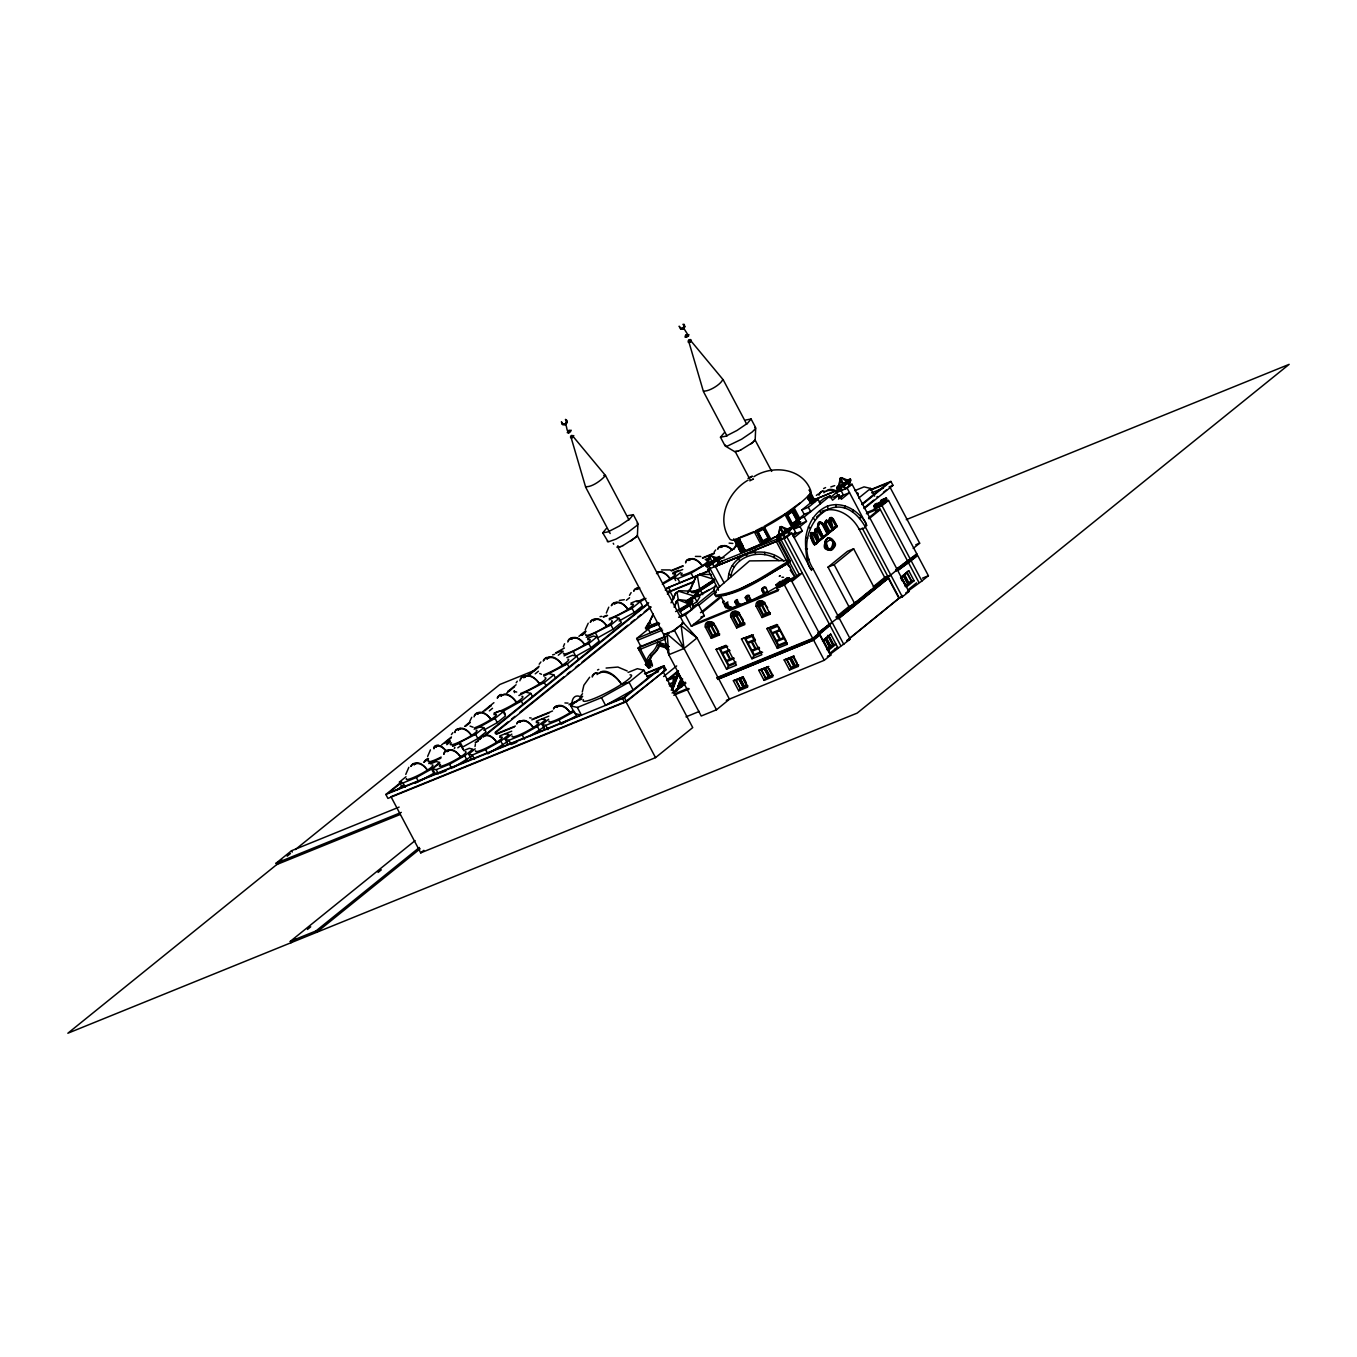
<?xml version="1.0" encoding="UTF-8"?>
<svg xmlns="http://www.w3.org/2000/svg" width="1357" height="1357" viewBox="0 0 1357 1357"><rect width="100%" height="100%" fill="white"/><g stroke="black" fill="none" stroke-linecap="round" stroke-linejoin="round"><path stroke-width="1.5" d="M566.005 423.316C567.107 418.516 566.276 425.827 563.24 424.3L561.374 421.84L562.968 424.877C567.752 419.907 565.818 435.105 569.16 430.101M567.09 421.213C565.665 426.556 568.498 419.534 565.445 419.415L566.463 421.433M683.86 328.445L680.739 329.225L679.145 326.189L681.01 328.648L682.978 328.377L684.165 325.629L682.944 324.34L684.216 324.374L684.844 326.783L682.554 329.157L683.86 328.411L687.558 334.263L685.336 335.586L686.082 334.942M681.01 328.648L683.707 327.512L684.233 325.782M846.87 640.538L898.928 598.267L902.354 596.859L865.274 526.821C836.641 477.613 789.367 531.367 813.216 569.109C806.448 572.518 804.837 542.444 805.753 537.525C807.686 524.497 814.743 511.47 827.363 506.195C839.508 501.819 852.688 507.281 860.864 516.627C866.987 522.191 869.65 528.314 859.185 529.315C852.417 516.118 836.998 505.737 821.986 511.165M630.598 541.206L637.4 535.778L637.943 523.412L633.312 514.659L627.986 515.66M750.675 443.993L755.17 440.126L755.713 427.76L751.083 419.008L745.756 420.008M711.272 638.316L719.447 634.974L719.515 633.532L712.272 636.484L711.272 638.316L705.318 627.07A5.632 4.563 50.7 0 1 707.574 621.93A5.632 4.563 50.7 0 1 713.494 623.711L714.24 623.558A4.97 4.037 50.7 0 0 712.612 622.286M762.057 617.537L770.25 614.195L770.301 612.736L763.058 615.705L762.057 617.537L756.103 606.274A5.632 4.563 50.7 0 1 758.359 601.151A5.632 4.563 50.7 0 1 764.279 602.932L767.672 607.766M709.134 555.895L707.845 563.918L717.107 557.914L709.83 555.437L707.845 563.918M711.611 622.812L711.289 624.983L713.578 624.05L710.864 622.659L710.729 624.932L708.388 623.677L707.76 625.713L712.578 635.297L718.294 632.956M779.8 530.502L779.987 527.228L781.242 526.55L787.959 529.247L790.283 533.623L781.021 539.645L779.512 536.388M839.898 483.245L840.204 478.326L841.459 477.647L848.159 480.344L850.483 484.72L844.97 489.215L843.342 486.145L839.61 487.672L843.426 495.152L838.524 499.122M650.58 657.466L650.444 659.129A16.912 9.72 67.8 0 0 650.529 661.707L646.916 663.403M728.183 579.32C729.048 551.654 765.619 543.97 783.769 561.136M730.711 577.132C733.577 554.86 762.634 547.753 778.935 560.645M844.546 508.264L844.868 505.754M839.016 486.196L840.204 478.326M405.76 774.406L408.847 767.316M475.018 746.503L475.391 744.315M582.272 692.019L583.866 685.251L589.667 677.228M848.159 480.344L838.914 486.366L840.068 478.563L841.459 477.647M762.397 602.016L761.888 604.289L764.364 603.271L761.65 601.88L761.311 603.882L759.174 602.898L758.563 604.934L763.363 614.517L769.08 612.177M585.257 629.716L588.226 623.219M606.325 613.059L608.767 607.156M427.642 756.392L430.44 749.878M650.682 656.652L651.021 655.058M736.257 612.261L735.816 614.382L733.781 613.279L733.255 616.01L737.971 624.915L743.687 622.575L738.971 613.669L736.257 612.261A3.969 3.223 50.7 0 0 733.781 613.279M610.175 533.522L585.681 487.248L571.297 438.226L572.026 437.599M571.297 438.226L573.417 436.92M585.817 486.654C591.381 487.4 601.219 480.649 605.459 475.476L573.485 436.937M637.112 523.123L637.739 524.328L636.501 525.804L627.782 532.419L616.044 539.102L608.19 541.901L602.729 532.86L606.342 528.535M607.359 541.613L607.563 540.697M613.228 543.258L613.72 544.208M637.179 535.387L683.538 622.931L697.04 637.926L729.489 699.194L716.479 709.779L701.23 716.004L668.78 654.719L663.76 634.703L617.537 546.549M633.312 514.659L629.682 518.985L619.216 526.109L608.055 531.859L602.729 532.86M726.979 436.004L703.452 391.579L689.068 342.575L690.068 341.76L691.256 341.286L723.23 379.824L746.74 424.249M691.239 341.353L689.135 342.609M703.588 391.003C708.591 391.851 720.838 384.489 722.687 379.638M650.529 661.707L649.511 662.131L651.123 661.164C654.719 671.986 650.24 658.332 646.661 663.641M669.374 633.074L663.895 634.109M738.615 450.846L734.816 451.711L725.13 445.961L720.482 437.208L724.112 432.883M681.808 622.965L683.538 622.931L671.834 631.802M725.333 445.045L725.961 446.249L727.776 445.91L741.634 439.21L752.083 432.086L755.51 428.676L754.882 427.455M751.083 419.008L747.453 423.333L736.987 430.457L725.825 436.191L720.482 437.208M737.004 612.414L736.495 614.67L738.971 613.669M774.016 557.642L774.542 555.522M738.7 690.781L747.453 687.185L747.843 685.709L740.227 688.83L738.7 690.781L733.374 680.705L743.212 676.956L745.994 682.215M789.486 669.985L798.238 666.406L798.628 664.93L791.012 668.051L789.486 669.985L784.159 659.926L793.998 656.177L784.159 659.926M648.29 662.844L645.457 664.523L648.816 668.289L648.188 661.894A27.768 22.509 50.7 0 1 653.294 653.989A31.652 25.664 50.7 0 0 659.078 644.999L660.554 643.371M726.724 605.595L725.215 606.494L725.927 607.885L731.966 607.783L747.588 602.084L745.264 597.708L746.146 596.961A2.51 2.205 47.3 0 1 749.403 595.536L748.538 596.283L750.845 600.659L763.923 594.145L761.616 589.752L762.295 588.497M647.747 663.302L648.188 661.894M674.853 606.426L676.651 600.897L679.026 599.624L690.543 600.964L693.546 606.647L691.748 609.632L678.619 617.265M469.624 721.568L471.778 717.276M563.359 646.729L564.58 643.744M852.518 512.149L853.349 509.893M671.919 686.71L678.449 671.02L671.24 690.255M675.667 679.993L678.636 673.75L681.384 678.941L676.939 690.815M672.326 689.746L678.263 673.903L681.01 679.094L676.549 690.967M672.699 689.593L678.636 673.75M678.398 685.183L681.384 678.941M679.704 684.98L681.146 681.129M679.738 686.591L682.622 678.907M674.124 607.224L676.651 600.897M657.229 622.761L647.102 626.9L653.09 614.84M672.682 600.133L675.837 592.755L679.552 590.753L696.769 591.33L693.936 596.011L685.811 601.287M690.713 589.108L696.226 576.199L699.924 574.198L711.407 574.571M777.357 648.375L778.29 646.22L787.06 642.624L787.247 644.338L777.357 648.375L766.875 628.596L776.781 624.542L777.782 625.119L766.875 628.596M761.718 589.379L762.515 588.141A2.935 2.901 -15.8 0 1 764.686 587.021L765.874 587.208L767.791 592.11L780.19 585.054M647.102 626.9L653.294 613.737M671.037 602.813L675.837 592.755M688.762 591.906L696.226 576.199M733.95 549.381L736.597 543.75M680.739 329.225L684.844 326.783M629.495 595.35L631.141 592.585M810.892 533.267L810.519 535.981L814.59 544.683L810.146 536.151L811.299 532.809M811.435 533.895C820.476 555.692 807.941 538.916 811.723 533.589M815.099 529.4L814.692 532.487L818.797 541.273L814.319 532.639L815.574 528.891M818.254 523.09L817.745 526.906L822.987 537.881L817.372 527.059L818.848 522.445M815.659 530.044C824.14 550.331 812.097 535.981 815.981 529.671M818.814 523.717L818.424 526.652L823.139 536.643L818.034 526.804L819.255 523.225M715.139 585.732L713.765 590.583L716.106 592.839L714.461 591.906L714.342 589.939M743.144 619.81L738.887 613.33A5.632 4.563 50.7 0 0 732.967 611.532A5.632 4.563 50.7 0 0 730.711 616.672L736.664 627.918L737.665 626.086L744.908 623.134M716.937 678.11L812.928 638.825L829.551 624.695L818.644 632.803M832.587 547.6L833.147 546.634M659.298 623.898L646.169 629.275L645.474 627.969L648.629 622.761L649.325 624.084M675.447 593.416L679.552 590.753M676.397 601.321L679.026 599.624M687.287 593.128L689.39 589.65L690.085 590.973M708.999 556.116L710.389 555.217M695.836 576.861L699.924 574.198M705.657 565.343L706.98 563.172L707.675 564.478L706.352 566.649L705.657 565.343L717.972 558.677L719.278 556.489L719.973 557.812M690.543 600.964L688.728 603.95L675.599 611.566M690.051 603.407L692.172 599.896L692.867 601.219L690.747 604.73L679.755 611.854L679.06 610.548L690.051 603.407L690.747 604.73M685.489 601.813L695.259 595.469L698.414 590.261L699.109 591.584L695.954 596.775L687.812 602.067M706.352 566.649L711.848 564.41L720.313 557.642L724.146 557.761M709.558 555.895L713.901 566.768L719.414 562.29L717.802 559.22L708.541 565.241L710.169 568.312M692.07 604.866L696.955 601.694L699.788 597.012L697.464 592.636L694.631 597.317L691.392 599.438M779.987 527.228L778.697 535.269L787.959 529.247L784.227 530.774M779.597 533.793L778.697 535.269L779.868 527.432L781.242 526.55M776.526 536.677L777.832 534.505L778.528 535.811L777.222 538L776.526 536.677L782.022 534.437L788.824 530.01L790.147 527.839L790.843 529.145L789.52 531.316L777.222 538M788.654 530.57L779.393 536.575L799.222 574.265L790.775 581.135M846.683 480.429L850.347 478.936L851.043 480.242L849.719 482.43L837.422 489.097L836.726 487.774L838.049 485.602L838.745 486.926M837.422 489.097L837.048 487.265M838.914 486.366L839.813 484.89M839.61 487.672L841.34 490.572M841.221 490.742L842.12 489.266M836.726 487.774L842.222 485.535L849.024 481.107L850.347 478.936M881.27 500.004L886.325 497.934L887.02 499.257L879.557 505.33L874.502 507.399L873.806 506.076L875.011 504.075L876.826 507.637L886.087 501.632L884.696 499.003L880.964 500.529M876.334 503.532L875.435 505.025L884.696 499.003M874.502 507.399L875.706 505.398M877.029 504.855L876.13 506.331L884.493 501.802M876.826 507.637L877.725 506.161M873.806 506.076L878.861 504.007L886.325 497.934M726.555 669.171L736.461 665.117L725.978 645.321L716.089 649.375L726.555 669.171L728.488 666.202L735.494 663.336M753.372 634.72L741.482 638.994L751.948 658.773L753.881 655.821L762.634 652.225M859.592 518.476L860.864 516.627M451.423 734.544L452.899 732.627M516.186 682.775L517.271 681.231M539.187 664.201L540.9 661.962M714.223 551.892L715.699 549.958M717.717 588.361L714.545 593.789L715.309 595.265C742.703 592.67 766.281 573.689 789.808 560.543L749.522 560.899L717.717 588.361L718.362 589.939M826.379 539.153C822.97 542.715 825.141 550.586 830.552 550.297M832.418 549.246L833.978 543.512M761.616 589.752L763.923 594.145M767.791 592.11L764.33 593.62M902.456 581.169L900.59 577.675L908.766 570.72L914.092 580.779L906.612 586.852L905.221 586.428L911.734 581.152L914.092 580.779M758.767 670.307L768.605 666.558L758.767 670.307L764.093 680.383L765.619 678.432L773.236 675.311M718.006 678.602L813.335 639.605L819.187 634.839L818.729 633.973M896.027 571.212C898.08 565.326 916.263 559.932 916.484 554.64M686.269 337.215L688.61 335.942L687.287 336.485M618.012 545.768L617.045 547.363L619.114 547.125M754.017 441.279L754.95 439.736L771.709 471.405M761.837 542.63L769.232 538.61L761.837 542.63L756.578 531.757L763.669 528.11L768.299 536.863M758.003 532.148L762.634 540.9L758.003 532.148L763.499 529.111L768.13 537.864L762.634 540.9M683.538 622.931L674.412 630.327L663.76 634.703M756.273 532.131L763.669 528.11M666.915 647.17L668.289 650.359M807.805 498.053L811.028 494.847L807.805 498.053L810.587 503.294M807.686 498.986L810.146 496.679L812.928 501.937M780.088 575.843L779.257 576.267L780.105 575.758M876.859 497.001L877.725 496.526M826.006 520.562L825.175 523.955L829.28 532.758L824.785 524.107L824.852 521.834L826.549 520.24M826.413 521.342C823.037 524.243 829.127 535.727 832.486 529.213L828.398 521.614L826.413 521.275M830.637 518.628C839.661 552.74 820.968 497.985 835.929 526.245L833.537 528.195M829.483 625.255L817.847 635.33M822.512 641.098L830.688 634.126L837.981 647.917L834.945 649.172M900.59 577.675L908.766 570.72M564.902 424.843L566.412 423.469M570.517 436.225L571.992 435.309M570.5 437.293L573.79 435.597L572.264 436.14M636.569 536.778L622.863 545.684M779.427 582.526C776.204 586.343 789.808 578.286 785.075 579.168M877.012 503.26C873.84 507.433 888.903 497.595 881.796 500.292M747.588 602.084L751.727 599.913L750.845 600.659M667.169 646.933L666.033 647.866L658.874 645.762M718.447 589.735L707.726 569.499L709.847 567.786M719.108 560.254L737.004 545.718M724.078 582.865L715.343 566.378L721.856 561.103M733.628 538.899L740.583 552.028L745.332 551.129L771.047 539.56L764.093 526.431L784.77 514.133L800.087 502.921M647.883 663.251L639.537 647.476L640.826 646.424L636.654 638.536L649.766 627.901M818.118 499.376L808.365 507.297L810.689 511.674L804.175 514.337L801.868 509.961L811.622 502.039L818.118 499.376L820.442 503.752M648.816 668.289L638.011 648.103L641.267 645.457M804.582 514.167L798.086 519.46L804.175 516.966L830.196 495.814L832.519 500.19L839.033 494.915L841.34 499.291L849.516 492.642L838.847 497.018M819.221 502.277L824.106 498.307L830.196 495.814M640.233 648.799L638.926 649.85L665.592 638.943M693.071 607.461L714.223 590.278M685.319 614.891L698.329 604.323L704.351 615.705L691.341 626.272L685.319 614.891L679.603 617.231M715.393 566.463L776.34 541.528L781.14 537.508L718.04 562.663M789.282 530.892L800.681 521.631M829.975 497.832L841.357 488.588L812.826 500.275M698.889 605.239L715.156 592.025M792.963 536.134L796.203 533.488L793.896 529.111L800.393 523.836L806.499 521.342L804.175 516.966M707.726 569.499L786.958 537.084L791.81 533.131L811.571 570.449M793.896 529.111L799.985 526.618L806.499 521.342M838.066 495.526L836.489 492.557L847.158 488.181L852.026 484.228L908.868 591.584L902.354 596.859M792.471 534.692L795.456 532.249M816.541 516.983L824.242 510.724M700.5 612.686L720.024 596.843M794.167 537.609L802.309 530.994L799.985 526.618M702.248 612.499L721.432 596.91M653.294 653.989L654.583 652.938A31.652 25.664 50.7 0 0 660.367 643.947M647.187 661.928L645.881 662.979L645.796 661.08M787.297 563.087L790.266 561.425L779.088 540.307M690.866 632.701L697.04 637.926L684.03 648.493L668.78 654.719L667.814 646.424M814.76 543.445C820.239 542.223 815.608 532.979 811.673 533.555M818.966 540.035C825.124 538.814 820.357 528.959 816.015 529.586M823.139 536.643C831.196 535.014 825.005 522.496 819.424 523.056M829.449 531.52L832.486 529.213M815.133 543.292L817.542 541.341M819.34 539.882L822.223 537.542M823.529 536.473L827.38 533.352M833.91 528.043L836.302 526.092L832.435 518.883L830.603 518.578M814.59 544.683C821.901 543.326 816.524 532.012 811.435 532.673M818.797 541.273L828.364 533.657L822.596 522.971L820.34 521.868L818.475 522.598M829.28 532.758L837.286 526.397L833.232 518.747L831.281 517.441L829.5 518.883L829.449 521.02L833.741 529.281M833.368 529.434L837.286 526.397M814.963 544.53L818.525 541.647M819.17 541.121L828.364 533.657M829.67 532.606L833.469 529.518L828.856 520.969L826.159 520.409M789.689 579.049L787.484 579.083L786.789 577.777L788.994 577.743L789.689 579.049L778.85 586.105L776.628 586.139L775.933 584.816L780.258 581.322M777.646 583.9L787.297 578.659L785.652 578.693M775.933 584.816L778.155 584.782L788.994 577.743M691.341 626.272L778.189 590.736L776.798 588.107L780.054 585.461M868.972 518.849L880.354 509.587L875.791 511.47L874.4 508.841L877.657 506.195M666.728 680.094L678.11 670.85M778.155 584.782L779.037 586.529L780.665 586.495L788.688 581.288L787.993 579.982L779.97 585.189M776.798 588.107L784.414 584.986L790.927 579.71L819.424 633.549M874.4 508.841L882.016 505.72L888.513 500.428L917.027 554.284L896.095 570.059M677.313 672.41L669.34 678.907L674.666 676.719L672.716 678.296L666.999 680.637M875.791 511.47L878.386 509.35M868.531 517.967L877.317 510.843M792.522 580.932L802.275 573.01L787.637 580.559M672.784 681.095L675.973 678.517M672.105 693.02L684.42 683.012M848.888 606.545L828.024 567.141L847.548 551.281L853.638 548.788L874.502 588.192L854.978 604.052L848.888 606.545L835.878 617.113M673.615 693.02L685.93 683.029M828.024 567.141L834.131 564.648L853.638 548.788M873.28 586.716L884.679 577.471L890.769 574.978L897.282 569.686M836.913 617.333L851.551 605.443M853.18 604.119L856.437 601.49M874.332 586.953L887.342 576.386L898.928 598.267M817.779 633.04L838.711 617.248M837.303 617.181L871.448 589.43L874.502 588.192M873.077 588.107L887.715 576.233M895.857 569.618L916.789 553.843M837.15 617.774L856.674 601.914M863.171 596.639L868.056 592.67M874.553 587.394L887.58 576.827L891.006 575.419M895.569 570.33L900.013 566.717M902.965 564.308L910.462 559.457L921.878 581.017L907.443 591.499M818 633.465L829.398 624.22M837.523 617.622L887.953 576.657M819.204 633.108L812.69 638.401L716.7 677.669M837.608 618.656L888.038 577.692L887.58 576.827M839.474 617.774L888.648 577.98L838.219 618.928M897.74 570.432L911.158 560.763M898.402 570.042L917.722 555.59L928.392 575.724L921.878 581.017M717.632 679.433L813.623 640.148L820.12 634.855L830.789 654.99L824.276 660.282L726.334 700.365M830.688 634.126L823.207 640.216L830.501 653.989L850.313 639.147L813.216 569.109M823.071 641.267L825.344 639.418L829.517 647.289L827.244 649.138M833.656 644.558L827.142 649.85L828.533 650.274L836.014 644.202L833.656 644.558L829.025 635.805M830.45 652.819L837.71 646.916M908.919 589.074L916.603 582.832M848.888 639.062L902.558 595.469M400.061 814.539L276.811 864.528L276.099 863.188L291.518 850.737L399.128 807.093M282.188 860.185L67.85 1033.237L857.166 713.103L1289.15 364.355L906.272 519.646M287.141 856.199L290.432 853.536M295.385 849.533L499.834 684.488L535.167 670.154M441.602 744.908L451.457 736.953M464.62 726.334L469.539 722.348M482.702 711.73L493.914 702.672M516.084 684.776L507.874 691.408L509.757 690.645M527.602 675.481L539.102 666.185M451.067 738.021L444.655 743.212L450.303 740.905L447.081 743.517M465.502 726.368L470.302 722.484M484.737 710.831L491.149 705.657L489.266 706.42M506.653 693.139L514.574 686.761M529.009 675.107L538.627 667.339M424.605 760.904L427.845 758.292M564.427 648.018L555.539 652.921M578.913 636.331L585.359 631.124M399.433 782.056L403.046 782.921L405.285 787.145L401.672 786.28L399.433 782.056L405.997 776.764M424.436 761.803L427.659 759.191M581.254 635.195L586.071 631.293M446.775 744.705L450.049 742.058M582.102 635.313L585.393 632.667M644.473 673.7L663.963 665.795L666.05 669.73L626.527 701.637L387.932 798.408L385.846 794.473L401.57 781.785M489.334 710.881L492.54 708.286M535.201 673.852L538.407 671.257M558.287 655.227L563.206 651.258M626.374 600.286L629.58 597.708M401.468 782.616L388.899 792.776L580.966 714.868M396.566 790.317L402.859 785.245M432.578 768.808L436.191 769.673L438.43 773.914L434.817 773.049L432.578 768.808L439.125 763.516M483.754 730.168L497.273 722.619L505.466 716.004L503.226 711.763L495.034 718.379L479.835 726.877M460.413 742.822L462.652 747.062L477.851 738.564L486.043 731.949L483.804 727.708L475.612 734.324L452.814 745.909M595.74 633.431L597.979 637.654L613.177 629.173L621.37 622.558L619.131 618.317L610.938 624.932L586.241 637.281M619.063 620.997L634.262 612.499L642.455 605.884L640.216 601.66L632.023 608.275L609.225 619.844M573.57 652.022L575.809 656.262L591.007 647.764L599.2 641.149L596.961 636.925L588.768 643.54L564.071 655.872M532.572 696.684L530.841 693.393L521.309 701.094L503.634 710.966L505.364 714.24M555.573 678.11L553.843 674.836L544.31 682.52L518.9 695.53M578.574 659.536L576.827 656.262L567.311 663.946L543.835 676.176M662.369 584.324L674.175 577.726L680.739 572.433M481.718 737.546L475.171 742.822L478.224 741.126M484.992 734.9L648.663 602.762M486.434 734.493L647.221 604.679M665.269 590.108L668.56 587.462L670.646 591.398L667.356 594.061M495.271 732.237L508.349 721.67M511.623 719.023L514.897 716.377M519.816 712.408L564.003 676.736M567.277 674.09L570.551 671.444M575.453 667.491L578.727 664.845M582 662.199L627.833 625.204M631.107 622.558L634.381 619.912M637.654 617.282L640.928 614.636M644.202 611.99L650.749 606.698M668.051 590.855L668.747 592.178L669.917 591.228L673.886 598.725M468.691 754.136L472.304 755.001L474.543 759.242L470.93 758.376L468.691 754.136L475.238 748.843M495.084 733.136L650.953 607.308M656.551 573.485A11.772 7.345 55.6 0 1 669.052 577.488L669.985 578.76L674.175 577.726L677.788 578.591L691.086 573.197L709.575 562.052M453.408 767.57L471.846 756.053M507.518 743.67L505.279 739.446L511.826 734.154M472.304 755.001L485.602 749.607L487.842 753.847L507.959 741.38M816.354 495.424L817.813 494.253M544.361 728.76L542.122 724.536L548.669 719.244M529.501 736.308L544.547 726.69M570.788 705.877L577.336 707.455L581.407 715.122L574.859 713.561L570.788 705.877L582.679 696.277M295.928 938.739L291.009 942.725L290.296 941.368L415.106 840.611M307.428 929.46L310.719 926.814M378.043 872.449L381.334 869.803M290.296 941.368L315.944 930.97L419.415 847.447M420.127 848.787L316.656 932.327L315.944 930.97M648.001 677.923L643.93 670.239L629.054 682.249L601.473 697.651L577.336 707.455M858.71 498.053L870.617 488.452L874.671 496.136M623.847 702.264L390.986 796.712L420.721 852.875L423.859 850.33M861.949 504.007L887.834 483.109L870.295 490.233M862.119 504.634L890.887 481.413L892.974 485.348L864.205 508.587M662.08 666.558L622.541 698.465L624.627 702.417L664.896 670.663L662.81 666.728L645.27 673.835M385.846 794.473L624.441 697.702L663.963 665.795M864.036 507.942L873.755 500.105M883.458 492.286L886.698 489.673M663.556 676.532L676.685 665.931M913.193 548.432L919.656 543.207L889.921 487.061M420.721 852.875L655.533 757.63L692.732 727.589L662.996 671.427M749.776 480.836L753.457 479.021L752.626 479.258M734.782 601.914A2.51 1.849 53.2 0 1 737.58 600.863L739.904 605.239L740.973 604.408L737.105 606.291L734.782 601.914L735.85 601.083A2.51 1.849 53.2 0 1 737.377 599.59M827.431 538.356C813.81 559.152 850.11 546.786 828.245 538.101M831.366 550.043C837.456 547.38 833.69 535.32 827.058 538.508M567.888 431.814C564.597 435.054 575.046 428.303 569.55 430.78M688.627 341.37C685.879 344.084 694.665 338.402 690.034 340.488M752.881 442.416L740.634 450.032M423.605 762.295L428.541 758.665M457.784 747.843L461.075 745.417L459.48 743.449L452.56 746.011M656.567 573.519L659.112 571.772M593.331 620.726L595.859 618.996A11.772 7.345 55.6 0 0 590.651 622.066M523.836 677.635L526.77 675.616M515.389 700.789L516.44 702.298L515.355 700.806A13.807 7.158 57.1 0 0 502.311 695.191L500.835 696.192A13.689 8.549 55.6 0 1 515.338 700.823M447.081 751.574L449.608 749.844A11.772 7.345 55.6 0 0 448.438 749.827M559.152 705.555L556.607 707.302A11.772 7.345 55.6 0 1 569.092 711.272L570.042 712.544L569.126 711.238A11.874 6.157 57.1 0 0 557.88 706.42M686.167 335.824C681.265 339.742 693.02 332.77 687.321 335.128M688.813 340.183C686.269 342.405 692.952 338.114 689.135 339.996M569.194 432.34L568.447 433.087L570.635 431.594M748.148 480.107C728.37 491.387 715.478 519.324 730.151 539.458L732.339 540.256C761.345 531.673 788.943 515.015 810.451 493.795L810.994 491.37C803.174 467.944 772.54 464.569 753.864 476.714M736.817 540.256L737.699 539.662L742.347 548.415L741.448 549.025L736.817 540.256L740.176 539.187M786.365 514.608L793.455 510.011L799.019 520.511L792.369 525.04L786.365 514.608L792.369 525.04M792.573 511.572L787.264 514.965L792.573 511.572L797.204 520.325L791.894 523.717L788.18 516.712M735.002 539.984L740.566 550.586L744.84 549.348M791.894 523.717L797.204 520.325M791.911 525.125L799.019 520.511M792.539 526.262L798.425 522.241M786.568 530.333L799.494 521.97M727.25 603.017L729.862 608.072L731.219 607.156L728.2 608.309L725.876 603.933L727.267 602.321A2.901 1.052 58.9 0 1 727.98 602.084M843.342 486.145L846.598 484.025M691.866 592.551L699.364 589.481L714.019 579.965M700.382 590.278L713.392 581.814M714.715 581.271L700.059 590.787L699.364 589.481M708.778 589.922L698.346 595.469M697.634 596.724L715.716 586.19M680.078 611.345L687.863 606.274M823.597 488.571L825.582 487.587M782.209 565.886L790.266 561.425M778.935 568.244L783.837 565.174M787.857 562.629L787.314 563.545M778.918 568.532L787.705 563.002M788.078 563.07L760.565 579.439M787.772 561.832L788.468 563.138C765.585 575.86 742.601 594.162 716.004 596.571L715.241 595.095M774.983 536.829L763.55 543.004M771.047 539.56L779.664 534.437M773.253 571.331L776.883 569.177M777.391 569.177L762.651 577.963M727.03 606.206L725.537 607.105L722.908 602.118L724.401 601.219M818.882 523.378L819.815 522.903M830.721 517.56L829.127 519.053L829.314 521.783M815.201 529.043L816.151 528.552M810.926 532.962L811.808 532.521M811.333 533.742L813.131 533.996L817.168 541.494M782.158 580.66L783.193 580.067M639.198 602.186L645.966 598.403M403.046 782.921L416.345 777.527L431.543 769.029L439.736 762.413L436.14 761.548L430.423 763.872M436.191 769.673L449.489 764.279L464.688 755.781L472.881 749.166L469.268 748.318L463.568 750.625M420.28 780.818L433.782 773.269L431.543 769.029L427.421 770.131L426.42 768.791A11.874 6.157 57.1 0 0 415.208 763.957L413.936 764.822A11.772 7.345 55.6 0 1 426.42 768.808L427.353 770.064M485.602 749.607L500.801 741.126L508.994 734.51L505.381 733.645M505.279 739.446L508.892 740.311L522.191 734.917L537.389 726.419L545.582 719.804L541.969 718.939M559.033 719.99L574.232 711.509L576.471 715.733L561.272 724.231L559.033 719.99L545.718 725.384L542.122 724.536M597.538 669.985L598.793 669.408M440.855 758.207L428.744 763.55M751.337 583.714L760.327 578.998M760.836 578.981L743.127 588.243L723.688 595.553M767.333 591.364L764.636 592.788L762.855 588.751A2.205 2.188 -15.8 0 1 764.975 587.632L765.467 587.734M810.146 496.679L809.196 497.171L811.978 502.429M755.798 530.689L762.43 527.279M668.204 646.916L665.71 648.052L667.949 650.563M828.313 538.101C823.445 540.137 824.157 548.16 828.788 550.077M745.298 586.309L750.217 583.917M742.907 587.802L752.083 583.561M738.378 451.033L740.786 449.862M620.607 546.684L623.016 545.514M740.193 589.142L743.89 587.53M812.826 500.36L841.357 488.588M850.381 484.907L852.026 484.228M801.868 509.961L808.365 507.297M832.927 497.408L839.033 494.915M740.125 537.287L754.153 531.554L761.107 544.683M838.745 497.714L841.781 496.475M713.782 558.745L719.278 556.489M784.651 530.078L790.147 527.839M718.667 558.321L720.313 557.642M746.995 549.941L761.972 543.818M790.164 533.81L791.81 533.131M796.203 533.488L802.309 530.994M884.713 501.988L888.513 500.428M866.852 512.505L876.503 508.553M866.36 513.743L875.876 509.859M822.817 538L818.593 529.315L816.405 528.585M691.256 592.415L699.686 588.955L714.325 579.456L699.534 574.842M692.782 592.568L698.414 590.261M693.393 592.704L696.769 591.33M686.863 602.067L692.172 599.896M787.009 561.679L789.808 560.543M787.518 563.528L788.468 563.138M692.613 606.664L698.329 604.323M645.474 627.969L658.603 622.592M659.621 623.389L647.798 628.223L650.122 632.599L660.248 628.444M636.654 638.536L661.673 628.291M637.586 640.283L662.606 630.055M787.874 580.949L790.927 579.71M700.874 617.13L704.351 615.705M693.936 624.169L778.884 589.396M640.826 646.424L665.846 636.179M638.011 648.103L666.474 636.45M658.179 645.779L662.589 644.541M707.862 626.391L710.491 625.323L708.032 624.271M733.255 616.01L735.731 614.992L733.425 613.873M758.648 605.612L761.124 604.594L758.817 603.492M708.32 627.273L710.949 626.188L715.207 634.228M714.036 624.932L711.763 625.865L716.021 633.889M733.713 616.875L736.189 615.857L740.447 623.898M739.429 614.534L736.953 615.552L741.21 623.575M759.106 606.494L761.582 605.476L765.84 613.5M764.822 604.153L762.346 605.154L766.603 613.194M665.812 647.73L668.865 646.492M669.086 646.611L665.71 648.052L668.933 649.867M648.85 659.841L648.934 661.741L645.881 662.979L646.848 659.977A29.718 24.087 50.7 0 1 651.937 652.513A29.718 24.087 50.7 0 0 657.975 642.048A36.351 29.464 50.7 0 0 666.66 644.439M648.425 663.132L650.749 667.508L645.457 664.523L651.123 661.164L650.715 664.693L652.395 666.134M736.664 627.918L744.857 624.576L738.887 613.33M716.089 649.375L726.216 645.83M741.482 638.994L751.608 635.432M727.674 646.305L720.431 649.257L728.777 665.015L736.02 662.063M777.493 626.306L770.25 629.275L772.116 632.82L779.359 629.852M722.297 652.768L729.523 649.799M747.69 642.37L754.916 639.418M722.755 653.633L725.995 652.31L729.693 659.315L726.453 660.638M729.998 650.682L726.758 652.005L730.456 659.01L733.696 657.687M748.148 643.252L751.388 641.929L755.086 648.934L751.863 650.257M779.8 630.683L776.56 632.006L780.275 639.011L783.515 637.688M922.506 578.133L928.392 575.724M668.797 684.165L674.7 681.757L672.716 678.296M759.089 647.289L755.849 648.612L752.151 641.607L755.391 640.283L753.067 635.907L745.824 638.876L754.17 654.634L761.413 651.665M776.272 640.657L779.512 639.334L775.797 632.328L772.574 633.651L778.596 645.033L785.822 642.065M726.928 661.521L734.154 658.552M752.321 651.123L759.564 648.171M776.73 641.522L783.973 638.57M669.408 686.048L673.293 684.454M678.805 683.233L682.656 681.672M679.501 684.556L685.285 682.181M677.55 686.133L685.251 682.978M905.814 592.822L908.868 591.584M829.11 624.373L832.435 622.982M678.246 687.456L684.03 685.081M829.704 625.696L817.084 636.111L820.12 634.855M676.295 689.034L682.079 686.676M751.948 658.773L761.854 654.719L751.388 634.94M674.429 693.919L688.067 688.338M673.784 695.242L689.356 688.864M718.243 679.043L813.555 640.029M733.374 680.705L743.212 676.956M768.452 667.152L765.789 668.255L769.962 676.125L772.625 675.04L769.283 668.73M847.26 640.385L850.313 639.147M798.018 664.642L795.355 665.744L791.182 657.857L793.845 656.771L797.187 663.064M764.093 680.383L772.845 676.804L767.519 666.728M830.789 654.99L827.414 656.5L830.467 655.261L819.798 635.127M685.997 716.869L699.33 711.407M854.774 490.64L864.053 486.875L870.617 488.452M670.952 570.618L682.724 565.835M702.366 557.863L714.155 553.096M871.245 489.368L890.887 481.413M671.545 570.839L683.233 566.09M702.722 558.185L714.41 553.452M673.055 572.552L678.771 570.245M705.182 559.525L708.982 557.998M672.936 573.468L682.69 569.516M706.064 560.034L709.965 558.439M871.686 492.845L883.39 488.113M889.056 486.942L892.974 485.348M715.343 566.378L745.858 553.995L747.029 556.2M708.659 570.737L666.66 588.226L709.406 570.89M630.903 603.102L636.603 600.795L640.216 601.66M603.068 616.824L606.833 615.298M603.78 617.011L607.563 615.467M671.851 590.448L693.257 581.763M668.747 592.178L693.987 581.932M587.649 638.367L593.348 636.06L596.961 636.925M556.268 653.09L561.934 650.8M566.836 657.619L572.637 655.261L576.827 656.262M493.914 713.222L499.613 710.898L503.226 711.763M915.771 544.785L919.656 543.207M474.136 729.184L480.191 726.86L483.804 727.708M628.087 672.444L637.383 668.679L643.93 670.239M495.831 733.984L515.389 726.046M532.996 718.905L552.553 710.983M570.144 703.842L581.882 699.076M496.628 734.137L514.218 726.996M531.825 719.855L549.432 712.713M568.99 704.775L576.81 701.603M499.681 735.952L511.708 731.202M536.269 721.262L548.856 716.123M646.661 676.465L658.399 671.715M664.167 670.494L666.05 669.73M608.173 703.842L623.711 697.532M414.784 783.294L418.584 781.751L416.345 777.527M440.33 773.134L446.029 770.827M516.83 742.228L511.131 744.535L508.892 740.311M276.099 863.188L401.316 812.402M807.415 560.034L809.315 559.321M730.151 593.162L736.512 590.77M740.277 604.035L738.31 604.781L736.393 601.032A1.9 1.408 53.2 0 1 737.513 600.133M618.809 547.329L620.844 546.498M563.24 424.3L565.207 424.029M830.823 486.926L834.691 485.636M830.179 550.45L831.756 549.89M661.521 569.906L670.222 569.94M619.369 600.439L624.305 599.692M552.587 654.854L554.657 654.311M606.104 668.051L617.91 667.05L627.188 670.969M756.103 606.274L757.783 605.748A4.97 4.037 50.7 0 1 759.038 601.626A4.97 4.037 50.7 0 1 763.397 601.507M730.711 616.672L732.39 616.129A4.97 4.037 50.7 0 1 734.391 611.583A4.97 4.037 50.7 0 1 739.633 613.177M705.318 627.07L706.997 626.527A4.97 4.037 50.7 0 1 711.696 621.913M702.163 565.801L706.285 564.699L709.898 565.564M609.242 618.453A15.063 2.12 -27.9 0 0 627.884 609.378L632.023 608.275L634.262 612.499M606.8 626.035L610.938 624.932L613.177 629.173M567.786 642.031A11.874 6.157 57.1 0 1 572.417 638.452A11.874 6.157 57.1 0 1 583.663 643.269L584.579 644.558L588.768 643.54L591.007 647.764M543.597 674.904A17.522 2.477 -27.9 0 0 562.493 665.252L567.311 663.946L569.041 667.237M520.596 693.461A17.522 2.477 -27.9 0 0 539.492 683.809L544.31 682.52L546.04 685.811M516.491 702.383L521.309 701.094L523.039 704.368M474.051 716.869A11.874 6.157 57.1 0 1 478.682 713.307A11.874 6.157 57.1 0 1 489.945 718.124L490.844 719.414L495.034 718.379L497.273 722.619M597.063 674.565A21.356 13.333 55.6 0 1 619.742 681.825L621.455 684.115L629.054 682.249L633.125 689.933L605.544 705.335L601.473 697.651M471.473 735.443L475.612 734.324L477.851 738.564M570.093 712.612L574.232 711.509M533.199 727.454L532.3 726.165A11.772 7.345 55.6 0 0 519.765 722.195L521.054 721.347A11.874 6.157 57.1 0 1 532.3 726.165L533.199 727.454L537.389 726.419L539.628 730.66M496.662 742.228L500.801 741.126L503.04 745.349M460.549 756.901L464.688 755.781L466.927 760.022M781.903 577.251L783.549 577.285M819.17 522.191L822.206 523.123L827.991 533.81M827.21 521.037L825.836 523.7L829.822 531.367M815.761 528.721L816.778 528.433M603.746 475.51L605.459 475.476L628.986 519.901M736.885 451.474L735.172 451.491L749.963 479.428M793.455 510.011L800.393 523.836M741.448 549.025L743.924 548.55L739.294 539.798M740.566 550.586L743.941 549.941L738.378 539.441L735.002 540.086L735.901 539.475L741.448 549.975M742.483 550.789L745.485 550.23M695.412 556.404L700.738 556.472M600.065 616.638L601.643 616.366M729.54 606.833L730.694 606.681M805.43 548.822L807.432 548.771M787.043 581.322L788.688 581.288M729.099 543.122L732.848 543.445M564.919 702.943L568.091 703.13M561.968 424.249L565.479 424.537M529.671 717.836L531.249 718.057M830.908 517.594L832.859 518.9L836.913 526.567M826.752 520.291L828.856 521.682L833.079 529.671M820.035 522.937L822.189 524.396L827.007 533.505M816.473 529.501L821.833 537.694M811.978 532.572L813.946 533.878L818.152 541.799M765.28 587.683L764.279 587.53A2.935 2.901 -15.8 0 0 762.125 588.667M615.518 617.452L619.131 618.317M549.636 673.835L553.843 674.836M526.635 692.392L530.841 693.393M514.167 691.358L516.712 692.053M470.048 726.097L473.169 727.233M805.753 537.525L807.737 538.152M679.145 591.398L693.936 596.011L696.955 601.694M829.517 538.118L833.571 541.935M665.931 645.169L667.254 645.661M659.298 644.405L659.909 644.626A38.301 31.041 50.7 0 0 666.796 646.271M678.771 600.031L688.728 603.95L691.748 609.632M539.713 673.479L541.477 674.276M728.726 574.282L730.914 575.283M645.457 664.523L648.527 666.016M827.244 521.258L832.095 529.366M817.05 528.687L818.61 530.078M724.417 603.237L726.097 604.187M667.559 647.238L659.706 645.152A38.318 22.017 67.8 0 1 658.925 645.169M841.323 477.868L847.277 481.837L849.584 486.213M781.106 526.77L787.06 530.723L789.384 535.099M710.254 555.437L716.208 559.389L718.515 563.766M808.348 526.957L810.18 528.212M732.305 565.615L734.29 567.124M697.04 637.926L681.18 625.73L684.03 648.493L716.479 709.779M787.467 564.665L789.74 566.853M831.502 540.035L832.944 541.833M727.539 603.695L726.826 603.102A2.901 1.052 58.9 0 0 725.91 603.237L725.876 603.933M813.047 517.831L814.607 519.612M738.157 558.694L739.786 560.628M827.329 547.719L825.819 543.665M630.886 604.476A15.063 2.12 -27.9 0 1 627.884 609.378L626.9 608.021A11.874 6.157 57.1 0 0 615.671 603.187A11.874 6.157 57.1 0 0 611.278 605.714M562.443 665.151L561.357 663.675A13.689 8.549 55.6 0 0 546.803 659.027L548.296 658.043A13.807 7.158 57.1 0 1 561.391 663.658L562.443 665.151A17.522 2.477 -27.9 0 0 567.904 659.197M544.903 677.771A17.522 2.477 -27.9 0 1 539.492 683.809L538.356 682.249A13.807 7.158 57.1 0 0 525.295 676.617M669.985 578.76L669.086 577.454A11.874 6.157 57.1 0 0 657.84 572.637M627.833 609.293L626.934 608.004A11.772 7.345 55.6 0 0 614.399 604.035L616.943 602.321A11.772 7.345 55.6 0 0 611.736 605.392M621.455 684.115L619.81 681.774A21.559 11.178 57.1 0 0 599.404 673.038M584.579 644.558L583.663 643.269A11.772 7.345 55.6 0 0 571.127 639.3L573.689 637.586A11.772 7.345 55.6 0 0 568.481 640.657M539.441 683.724L538.39 682.215A13.689 8.549 55.6 0 0 523.802 677.601M489.945 718.124L490.844 719.414M790.215 570.11L794.88 577.03M827.295 547.448L826.243 545.26M722.908 602.118L723.213 602.729M885.12 499.936L885.816 501.259M883.797 500.479L885.188 503.108M882.016 505.72L910.496 559.508M879.166 503.481L880.557 506.11M878.861 504.007L879.557 505.33M878.963 506.975L918.825 582.255M907.104 572.4L911.734 581.152M903.983 574.927L908.613 583.68M903.525 575.3L908.155 584.053M901.285 576.793L906.612 586.852M849.024 481.107L849.719 482.43M847.158 488.181L866.902 525.498M843.867 484.466L844.563 485.789M845.513 488.859L840.712 478.275L842.646 484.839M842.222 485.535L842.918 486.841M862.221 528.077L899.318 598.115M859.185 529.315L884.679 577.471M815.252 501.31L809.179 489.809L810.808 492.981L807.568 496.832L811.045 503.413M811.045 494.762L814.743 501.853M819.543 510.741L820.714 512.946M810.078 495.339L812.86 500.597M808.772 497.561L811.554 502.802M808.636 498.494L810.485 502.005M834.131 564.648L854.978 604.052M794.099 507.789L800.189 519.273M792.115 511.657L796.746 520.409M787.722 514.88L792.352 523.632M784.77 514.133L791.725 527.262M788.824 530.01L789.52 531.316M786.958 537.084L843.8 644.422M783.668 533.352L784.363 534.675M785.313 537.745L780.496 527.178M784.753 538.118L780.411 527.228M782.022 534.437L782.718 535.744M783.905 538.322L840.746 645.678M776.849 536.151L777.544 537.457M778.189 540.663L796.542 575.351M827.634 635.381L833.113 645.711M776.289 541.443L786.415 560.577M787.467 562.561L794.659 576.131M826.091 638.18L830.721 646.933M825.446 638.706L830.077 647.476M763.363 528.484L768.927 538.983M784.685 581.237L785.381 582.56M784.109 581.254L785.499 583.883M756.578 531.757L762.142 542.257M784.414 584.986L824.276 660.282M779.274 583.866L780.665 586.495M739.277 538.831L742.991 545.836M738.378 538L745.332 551.129M778.714 626.866L786.127 640.877M776.781 624.542L787.247 644.338M792.912 656.33L798.238 666.406M764.279 602.932L770.25 614.195M790.571 657.568L795.202 666.321M789.808 657.891L794.439 666.643M786.382 659.281L791.012 668.051M757.783 605.748L763.058 615.705M769.029 628.715L778.29 646.22M746.146 596.961L748.453 601.338M717.972 558.677L718.667 559.983M735.85 601.083L738.174 605.459M711.153 563.104L711.848 564.41M765.178 667.966L769.809 676.719M764.415 668.272L769.046 677.041M710.05 568.549L719.651 586.682M706.285 564.699L707.794 567.514M744.603 638.316L753.881 655.821M732.39 616.129L737.665 626.086M760.989 669.68L765.619 678.432M723.654 601.779L721.636 597.708M691.086 573.197L692.596 576.013M702.705 594.654L699.686 588.955L697.481 576.182M715.122 625.221L718.633 631.87M742.126 677.126L747.453 687.185M713.494 623.711L719.447 634.974M739.769 678.364L744.416 687.117M695.259 595.469L695.954 596.775M739.022 678.67L743.653 687.422M719.21 648.697L728.488 666.202M735.579 680.078L740.227 688.83M706.997 626.527L712.272 636.484M677.788 578.591L679.28 581.407M674.175 577.726L675.667 580.542M682.384 615.722L679.382 610.022L677.448 600.897M677.889 674.056L680.637 679.246M649.935 622.218L650.631 623.542M672.36 683.487L673.055 684.81L671.104 686.388L671.8 687.711M648.934 661.741L649.409 662.623M624.441 697.702L626.527 701.637M625.798 701.467L655.533 757.63M545.718 725.384L547.974 729.625M522.191 734.917L524.43 739.141M461.075 745.417L463.314 749.641L459.48 743.449M449.489 764.279L451.728 768.52M291.518 850.737L292.23 852.077M674.412 630.327L684.03 648.493L667.203 634.041L668.78 654.719M738.954 548.856L740.583 552.028M827.363 506.195L828.075 508.671M754.916 551.841L755.561 554.165M677.109 592.738L678.364 600.031M514.269 690.713L514.473 692.63M836.014 504.499L836.2 507.077M647.34 661.402L647.408 662.352M764.703 552.35L764.754 554.657M759.174 602.898A3.969 3.223 50.7 0 1 761.65 601.88M708.388 623.677A3.969 3.223 50.7 0 1 710.864 622.659M745.264 597.708A2.51 2.205 47.3 0 1 748.538 596.283M749.098 550.297A42.542 34.485 50.7 0 1 755.866 547.533M661.215 644.524A38.318 22.017 67.8 0 1 658.857 644.456M764.262 602.067A4.97 4.037 50.7 0 1 765.026 602.779M649.172 661.758A27.768 22.492 50.7 0 1 654.583 652.938M571.976 702.638A13.265 7.701 67.9 0 1 581.61 697.481M580.067 699.364A13.265 7.701 67.9 0 1 582.56 693.732M630.004 674.836A27.344 3.85 -27.9 0 1 609.836 691.103A27.344 3.85 -27.9 0 1 583.425 699.72M592.246 677.041A21.356 13.333 55.6 0 1 595.927 672.631M592.144 675.973A21.559 11.178 57.1 0 1 597.555 672.885M432.069 764.941A15.063 2.12 -27.9 0 1 420.958 773.914A15.063 2.12 -27.9 0 1 406.405 778.664M411.256 766.162A11.772 7.345 55.6 0 1 416.463 763.058M410.815 766.468A11.874 6.157 57.1 0 1 414.19 763.872M465.197 751.693A15.063 2.12 -27.9 0 1 452.339 761.582A15.063 2.12 -27.9 0 1 440.533 764.296M444.044 754.051A11.772 7.345 55.6 0 1 447.386 750.065M443.705 754.271A11.874 6.157 57.1 0 1 447.318 750.625M448.336 750.709A11.874 6.157 57.1 0 1 459.582 755.527L460.498 756.816L459.565 755.544A11.772 7.345 55.6 0 0 447.047 751.557M499.664 737.326A15.063 2.12 -27.9 0 1 491.929 745.061A15.063 2.12 -27.9 0 1 475.662 750.743M480.157 739.378A11.772 7.345 55.6 0 1 483.499 735.392M480.056 738.564A11.874 6.157 57.1 0 1 483.431 735.952M536.252 722.636A15.063 2.12 -27.9 0 1 528.518 730.371A15.063 2.12 -27.9 0 1 512.251 736.054M517.102 723.552A11.772 7.345 55.6 0 1 520.087 720.686M516.644 723.858A11.874 6.157 57.1 0 1 520.036 721.262M572.62 710.881A15.063 2.12 -27.9 0 1 556.811 719.719A15.063 2.12 -27.9 0 1 549.076 721.127M553.944 708.625A11.772 7.345 55.6 0 1 556.93 705.776M557.981 705.555A11.772 7.345 55.6 0 1 559.135 705.538M553.486 708.948A11.874 6.157 57.1 0 1 556.862 706.335M493.897 714.596A15.063 2.12 -27.9 0 1 492.235 718.599A15.063 2.12 -27.9 0 1 474.645 727.793M474.746 715.512A11.772 7.345 55.6 0 1 479.937 712.408L477.427 714.172A11.772 7.345 55.6 0 1 489.894 718.141M587.632 639.741A15.063 2.12 -27.9 0 1 579.897 647.476A15.063 2.12 -27.9 0 1 563.613 653.158M433.952 748.827A11.772 6.107 57.1 0 1 438.532 745.247M433.68 748.097A11.874 4.8 58.5 0 1 436.275 745.994M454.51 747.198A15.063 2.12 -27.9 0 1 454.307 748.538M441.144 757.053A15.063 2.12 -27.9 0 1 428.727 760.378M476.12 730.236A15.063 2.12 -27.9 0 1 468.402 737.326A15.063 2.12 -27.9 0 1 451.169 744.823M450.371 744.637A15.063 2.12 -27.9 0 1 451.457 742.839M454.968 732.593A11.772 7.345 55.6 0 1 455.324 731.457M455.833 730.473A11.772 7.345 55.6 0 1 458.31 728.607M459.361 728.37A11.772 7.345 55.6 0 1 460.515 728.353L458.004 730.117A11.772 7.345 55.6 0 1 470.472 734.103L471.422 735.358L470.506 734.069A11.874 6.157 57.1 0 0 459.26 729.252M454.866 731.762A11.874 6.157 57.1 0 1 458.242 729.167M611.464 620.844A15.063 2.12 -27.9 0 1 600.354 629.818A15.063 2.12 -27.9 0 1 585.8 634.567M590.21 622.371A11.874 6.157 57.1 0 1 594.603 619.861A11.874 6.157 57.1 0 1 605.85 624.678L606.749 625.967L605.85 624.678A11.772 7.345 55.6 0 0 593.314 620.692M818.916 495.237A21.356 13.333 55.6 0 1 822.613 490.844M818.831 494.185A21.559 11.178 57.1 0 1 824.242 491.081M826.074 491.234A21.559 11.178 57.1 0 1 836.319 490.929M823.75 492.761A21.356 13.333 55.6 0 1 835.488 491.488M856.691 493.032A27.344 3.85 -27.9 0 1 857.963 494.61M718.107 548.805A11.772 7.345 55.6 0 1 721.093 545.938M722.161 545.718A11.772 7.345 55.6 0 1 723.315 545.701L720.788 547.465A11.772 7.345 55.6 0 1 732.186 550.196M717.666 549.11A11.874 6.157 57.1 0 1 722.06 546.6A11.874 6.157 57.1 0 1 732.271 550.128M706.81 560.611A15.063 2.12 -27.9 0 1 693.953 570.5A15.063 2.12 -27.9 0 1 682.147 573.214M685.641 562.951A11.772 7.345 55.6 0 1 685.997 561.832M686.523 560.848A11.772 7.345 55.6 0 1 688.983 558.965M690.051 558.745A11.772 7.345 55.6 0 1 691.205 558.728L688.678 560.492A11.772 7.345 55.6 0 1 701.162 564.461L702.095 565.733L701.196 564.444A11.874 6.157 57.1 0 0 689.95 559.627M685.556 562.137A11.874 6.157 57.1 0 1 688.932 559.542M673.038 573.943A15.063 2.12 -27.9 0 1 663.59 582.611M656.873 571.992A11.772 7.345 55.6 0 1 659.095 571.755M634.109 590.821A11.772 7.345 55.6 0 1 637.095 587.954M638.163 587.734A11.772 7.345 55.6 0 1 639.317 587.717L636.789 589.481A11.772 7.345 55.6 0 1 639.622 588.175M633.668 591.126A11.874 6.157 57.1 0 1 638.061 588.616A11.874 6.157 57.1 0 1 639.554 587.734M643.812 598.573A15.063 2.12 -27.9 0 1 636.976 601.897M543.716 660.622A13.689 8.549 55.6 0 1 547.193 657.297M548.432 657.025A13.689 8.549 55.6 0 1 549.772 657.009M543.19 660.978A13.807 7.158 57.1 0 1 547.125 657.958M521.902 696.345A17.522 2.477 -27.9 0 1 514.778 703.469A17.522 2.477 -27.9 0 1 494.813 712.951M497.714 697.752A13.689 8.549 55.6 0 1 501.191 694.428M497.188 698.109A13.807 7.158 57.1 0 1 502.294 695.191M519.901 680.773A13.807 7.158 57.1 0 1 524.124 676.515M520.715 679.178A13.689 8.549 55.6 0 1 524.192 675.854M826.362 542.427C829.755 561.561 838.847 531.418 826.362 542.427M746.757 596.843L748.674 600.608L750.947 599.607L748.911 595.91A1.917 1.679 47.3 0 0 746.757 596.843M748.284 478.309L752.202 476.29L748.284 478.309M828.923 636.501L826.65 638.367L830.823 646.237L833.096 644.388L828.923 636.501M903.423 575.996L901.15 577.845L905.323 585.732L907.596 583.883L903.423 575.996M907.002 573.095L904.729 574.944L908.902 582.815L911.175 580.966L907.002 573.095M484.449 736.037L483.194 736.902A11.772 7.345 55.6 0 1 495.661 740.888L496.611 742.143L495.712 740.854A11.874 6.157 57.1 0 0 484.449 736.037M437.141 746.18L435.716 747.096A11.772 6.107 57.1 0 1 445.859 750.642A11.874 4.8 58.5 0 0 437.141 746.18M738.87 679.263L736.206 680.349L740.362 688.236L743.042 687.151L738.87 679.263M743.059 677.55L740.396 678.636L744.569 686.523L747.232 685.421L743.059 677.55M764.262 668.865L761.599 669.968L765.772 677.838L768.435 676.753L764.262 668.865M789.655 658.484L786.992 659.57L791.165 667.457L793.828 666.355L789.655 658.484"/></g></svg>
